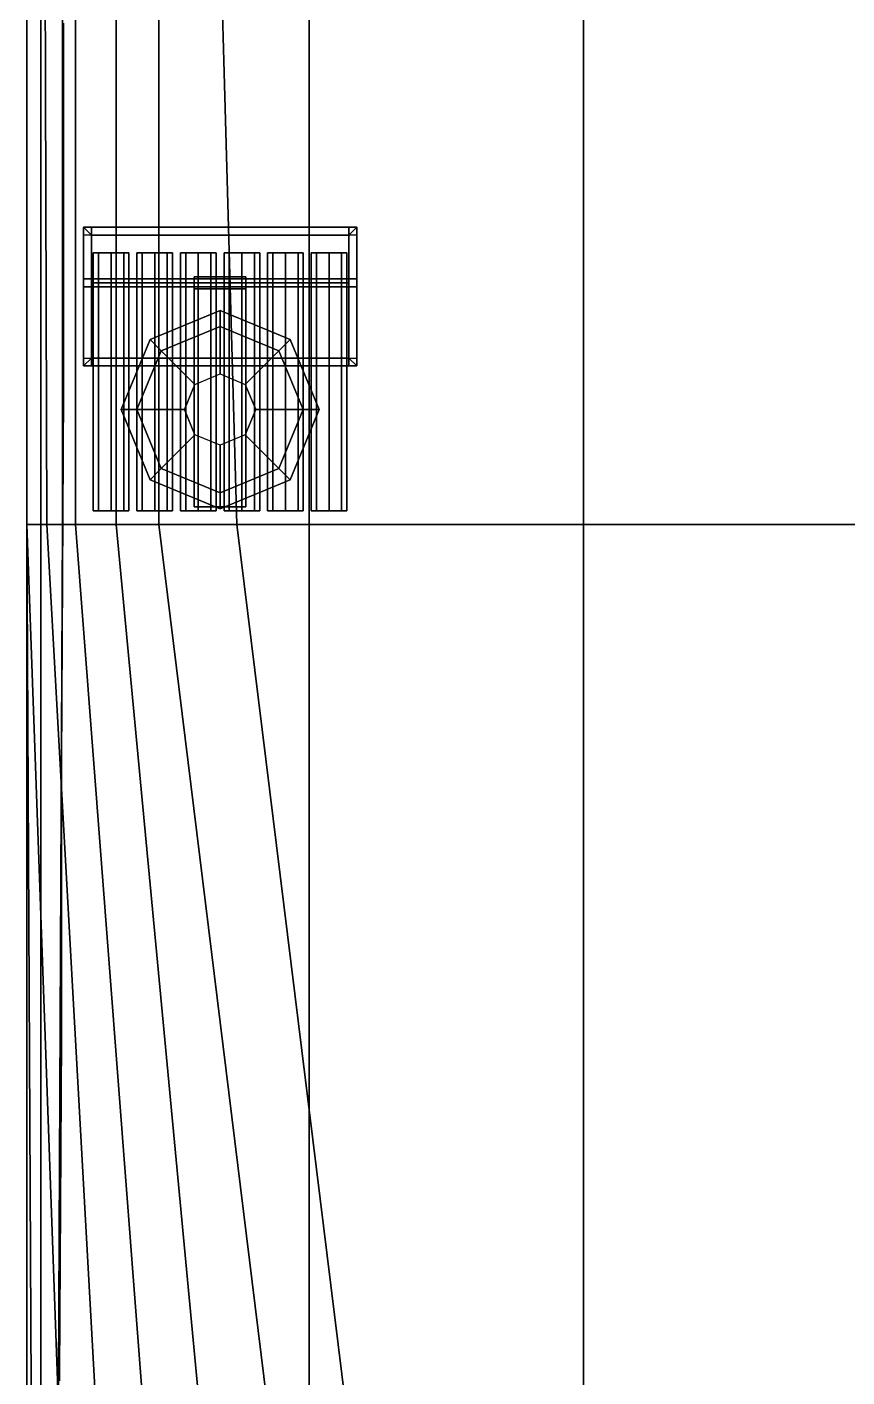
# Model space of a CAD drawing. Header units: millimetres. Extents: x -4.2 to 4.2, y -36 to 51.8.
# Drawn here: x -4.23 to -0.08, y -14.05 to -7.24 of the extents above; entities that cross this region are included whole.
import ezdxf

# ---------------------------------------------------------------- set-up
doc = ezdxf.new("R2010")
doc.units = ezdxf.units.MM
for name, color, linetype in [('railings', 6, 'Continuous'), ('sleeve', 5, 'Continuous'), ('tube', 1, 'Continuous'), ('turret', 2, 'Continuous')]:
    doc.layers.add(name, color=color, linetype=linetype)

msp = doc.modelspace()

# ---------------------------------------------------------------- linework, layer by layer
for points in [[(-4.225, -4.77, 2.825), (-4.225, -4.77, -0.21), (-4.225, -9.75, -0.21), (-4.225, -9.75, 2.825)], [(-4.155, -4.77, 2.92), (-4.225, -4.77, 2.825), (-4.225, -9.75, 2.825), (-4.155, -9.75, 2.92)], [(-4.045, -4.77, 2.955), (-4.155, -4.77, 2.92), (-4.155, -9.75, 2.92), (-4.045, -9.75, 2.955)], [(-4.225, -9.75, 2.825), (-4.225, -9.75, -0.21), (-4.225, -14.77, -0.05), (-4.225, -14.77, 2.98)], [(-4.225, -9.75, -0.21), (-4.225, -9.75, -0.21), (-4.2, -14.77, -0.21), (-4.225, -14.77, -0.05)], [(-4.155, -9.75, 2.92), (-4.225, -9.75, 2.825), (-4.225, -14.77, 2.98), (-4.155, -14.77, 3.095)], [(-4.045, -9.75, 2.955), (-4.155, -9.75, 2.92), (-4.155, -14.77, 3.095), (-4.07, -14.77, 3.125)]]:
    msp.add_3dface(points)
at = {"color": 1}
for points in [[(-4.225, -4.77, -1.22), (-4.14, -4.77, -1.495), (-4.125, -9.75, -1.07), (-4.225, -9.75, -0.73)], [(-4.225, -4.77, -0.21), (-4.225, -4.77, -1.22), (-4.225, -9.75, -0.73), (-4.225, -9.75, -0.21)], [(-4.14, -4.77, -1.495), (-3.98, -4.77, -1.72), (-3.98, -9.75, -1.345), (-4.125, -9.75, -1.07)], [(-3.98, -4.77, -1.72), (-3.775, -4.77, -1.885), (-3.775, -9.75, -1.585), (-3.98, -9.75, -1.345)], [(-3.775, -4.77, -1.885), (-3.56, -4.77, -1.97), (-3.56, -9.75, -1.72), (-3.775, -9.75, -1.585)], [(-3.56, -4.77, -1.97), (-3.305, -4.77, -1.99), (-3.165, -9.75, -1.845), (-3.56, -9.75, -1.72)], [(0, -9.75, -1.815), (-3.165, -9.75, -1.845), (-3.305, -4.77, -1.99), (0, -4.77, -1.99)], [(-4.225, -9.75, -0.73), (-4.125, -9.75, -1.07), (-3.845, -14.77, -1.07), (-4.045, -14.77, -0.73)], [(-4.225, -9.75, -0.21), (-4.225, -9.75, -0.73), (-4.045, -14.77, -0.73), (-4.2, -14.77, -0.21)], [(-4.125, -9.75, -1.07), (-3.98, -9.75, -1.345), (-3.595, -14.77, -1.315), (-3.845, -14.77, -1.07)], [(-3.98, -9.75, -1.345), (-3.775, -9.75, -1.585), (-3.3, -14.77, -1.515), (-3.595, -14.77, -1.315)], [(-3.775, -9.75, -1.585), (-3.56, -9.75, -1.72), (-2.94, -14.77, -1.655), (-3.3, -14.77, -1.515)], [(-3.56, -9.75, -1.72), (-3.165, -9.75, -1.845), (-2.545, -14.77, -1.7), (-2.94, -14.77, -1.655)], [(0, -14.77, -1.675), (-2.545, -14.77, -1.7), (-3.165, -9.75, -1.845), (0, -9.75, -1.815)]]:
    msp.add_3dface(points, dxfattribs=at)
at = {"color": 2}
for points in [[(-2.8, -4.77, 3.025), (-4.045, -4.77, 2.955), (-4.045, -9.75, 2.955), (-2.8, -9.75, 3.025)], [(-1.415, -4.77, 3.095), (-2.8, -4.77, 3.025), (-2.8, -9.75, 3.025), (-1.415, -9.75, 3.095)], [(0, -4.77, 3.13), (-1.415, -4.77, 3.095), (-1.415, -9.75, 3.095), (0, -9.75, 3.13)], [(-2.8, -9.75, 3.025), (-4.045, -9.75, 2.955), (-4.07, -14.77, 3.125), (-2.8, -14.77, 3.2)], [(-1.415, -9.75, 3.095), (-2.8, -9.75, 3.025), (-2.8, -14.77, 3.2), (-1.415, -14.77, 3.27)], [(0, -9.75, 3.13), (-1.415, -9.75, 3.095), (-1.415, -14.77, 3.27), (0, -14.77, 3.305)]]:
    msp.add_3dface(points, dxfattribs=at)
at = {"layer": 'railings'}
for points in [[(-4.04, -7.26, 4.27), (-4.04, -7.26, 2.95), (-4.04, -7.22, 2.95), (-4.04, -7.22, 4.27)], [(-4.04, -7.26, 4.27), (-4.04, -7.26, 2.95), (-4.04, -7.22, 2.95), (-4.04, -7.22, 4.27)], [(-4.04, -7.26, 4.27), (-4.04, -9.04, 4.27), (-4.04, -9.04, 4.23), (-4.04, -7.26, 4.23)], [(-4.04, -7.26, 4.27), (-4.04, -9.04, 4.27), (-4.04, -9.04, 4.23), (-4.04, -7.26, 4.23)], [(-4.04, -7.26, 3.68), (-4.04, -9.04, 3.68), (-4.04, -9.04, 3.64), (-4.04, -7.26, 3.64)], [(-4.04, -7.26, 3.68), (-4.04, -9.04, 3.68), (-4.04, -9.04, 3.64), (-4.04, -7.26, 3.64)], [(-4.04, -9.08, 4.27), (-4.04, -9.08, 2.95), (-4.04, -9.04, 2.95), (-4.04, -9.04, 4.27)], [(-4.04, -9.08, 4.27), (-4.04, -9.08, 2.95), (-4.04, -9.04, 2.95), (-4.04, -9.04, 4.27)], [(-4.04, -9.08, 4.27), (-4.05, -10.95, 4.3), (-4.05, -10.95, 4.26), (-4.04, -9.08, 4.23)], [(-4.04, -9.08, 4.27), (-4.05, -10.95, 4.3), (-4.05, -10.95, 4.26), (-4.04, -9.08, 4.23)], [(-4.04, -9.08, 3.68), (-4.05, -10.95, 3.71), (-4.05, -10.95, 3.67), (-4.04, -9.08, 3.64)], [(-4.04, -9.08, 3.68), (-4.05, -10.95, 3.71), (-4.05, -10.95, 3.67), (-4.04, -9.08, 3.64)], [(-4.05, -10.99, 4.3), (-4.05, -10.99, 2.99), (-4.05, -10.95, 2.99), (-4.05, -10.95, 4.3)], [(-4.05, -10.99, 4.3), (-4.05, -10.99, 2.99), (-4.05, -10.95, 2.99), (-4.05, -10.95, 4.3)], [(-4.05, -10.99, 4.3), (-4.05, -12.3, 4.35), (-4.05, -12.3, 4.31), (-4.05, -10.99, 4.26)], [(-4.05, -10.99, 4.3), (-4.05, -12.3, 4.35), (-4.05, -12.3, 4.31), (-4.05, -10.99, 4.26)], [(-4.05, -10.99, 3.71), (-4.05, -12.3, 3.76), (-4.05, -12.3, 3.72), (-4.05, -10.99, 3.67)], [(-4.05, -10.99, 3.71), (-4.05, -12.3, 3.76), (-4.05, -12.3, 3.72), (-4.05, -10.99, 3.67)], [(-4.05, -12.34, 4.35), (-4.05, -12.34, 3.04), (-4.05, -12.3, 3.04), (-4.05, -12.3, 4.35)], [(-4.05, -12.34, 4.35), (-4.05, -12.34, 3.04), (-4.05, -12.3, 3.04), (-4.05, -12.3, 4.35)], [(-4.05, -12.34, 4.35), (-4.06, -14.03, 4.41), (-4.06, -14.03, 4.37), (-4.05, -12.34, 4.31)], [(-4.05, -12.34, 4.35), (-4.06, -14.03, 4.41), (-4.06, -14.03, 4.37), (-4.05, -12.34, 4.31)], [(-4.05, -12.34, 3.76), (-4.06, -14.03, 3.82), (-4.06, -14.03, 3.78), (-4.05, -12.34, 3.72)], [(-4.05, -12.34, 3.76), (-4.06, -14.03, 3.82), (-4.06, -14.03, 3.78), (-4.05, -12.34, 3.72)], [(-4.06, -14.07, 4.41), (-4.06, -14.07, 3.1), (-4.06, -14.03, 3.1), (-4.06, -14.03, 4.41)], [(-4.06, -14.07, 4.41), (-4.06, -14.07, 3.1), (-4.06, -14.03, 3.1), (-4.06, -14.03, 4.41)]]:
    msp.add_3dface(points, dxfattribs=at)
at = {"layer": 'sleeve'}
for points in [[(-3.94, -8.25, 4.92), (-3.9, -8.29, 4.92), (-2.6, -8.29, 4.92), (-2.56, -8.25, 4.92)], [(-2.56, -8.25, 4.87), (-2.6, -8.29, 4.87), (-3.9, -8.29, 4.87), (-3.94, -8.25, 4.87)], [(-2.56, -8.25, 4.92), (-2.56, -8.25, 4.87), (-3.94, -8.25, 4.87), (-3.94, -8.25, 4.92)], [(-3.94, -8.25, 4.87), (-3.9, -8.29, 4.87), (-3.9, -8.91, 4.87), (-3.94, -8.95, 4.87)], [(-3.94, -8.25, 4.92), (-3.94, -8.25, 4.87), (-3.94, -8.95, 4.87), (-3.94, -8.95, 4.92)], [(-3.94, -8.95, 4.92), (-3.9, -8.91, 4.92), (-3.9, -8.29, 4.92), (-3.94, -8.25, 4.92)], [(-3.94, -8.25, 4.87), (-3.9, -8.25, 4.87), (-3.9, -8.51, 4.16), (-3.94, -8.51, 4.16)], [(-3.94, -8.51, 4.16), (-3.94, -8.51, 4.2), (-3.94, -8.29, 4.87), (-3.94, -8.25, 4.87)], [(-3.94, -8.51, 4.2), (-3.9, -8.51, 4.2), (-3.9, -8.29, 4.87), (-3.94, -8.29, 4.87)], [(-3.9, -8.25, 4.87), (-3.9, -8.29, 4.87), (-3.9, -8.51, 4.2), (-3.9, -8.51, 4.16)], [(-3.9, -8.29, 4.92), (-3.9, -8.29, 4.87), (-2.6, -8.29, 4.87), (-2.6, -8.29, 4.92)], [(-3.9, -8.91, 4.92), (-3.9, -8.91, 4.87), (-3.9, -8.29, 4.87), (-3.9, -8.29, 4.92)], [(-2.6, -8.91, 4.92), (-2.56, -8.95, 4.92), (-2.56, -8.25, 4.92), (-2.6, -8.29, 4.92)], [(-2.6, -8.29, 4.87), (-2.56, -8.25, 4.87), (-2.56, -8.95, 4.87), (-2.6, -8.91, 4.87)], [(-2.6, -8.51, 4.16), (-2.6, -8.51, 4.2), (-2.6, -8.29, 4.87), (-2.6, -8.25, 4.87)], [(-2.6, -8.25, 4.87), (-2.56, -8.25, 4.87), (-2.56, -8.51, 4.16), (-2.6, -8.51, 4.16)], [(-2.6, -8.29, 4.92), (-2.6, -8.29, 4.87), (-2.6, -8.91, 4.87), (-2.6, -8.91, 4.92)], [(-2.6, -8.51, 4.2), (-2.56, -8.51, 4.2), (-2.56, -8.29, 4.87), (-2.6, -8.29, 4.87)], [(-2.56, -8.95, 4.92), (-2.56, -8.95, 4.87), (-2.56, -8.25, 4.87), (-2.56, -8.25, 4.92)], [(-2.56, -8.25, 4.87), (-2.56, -8.29, 4.87), (-2.56, -8.51, 4.2), (-2.56, -8.51, 4.16)], [(-3.94, -8.91, 4.87), (-3.9, -8.91, 4.87), (-3.9, -8.51, 4.2), (-3.94, -8.51, 4.2)], [(-3.94, -8.51, 4.2), (-3.94, -8.55, 4.2), (-3.94, -8.95, 4.87), (-3.94, -8.91, 4.87)], [(-3.9, -8.51, 4.14), (-3.9, -8.55, 4.14), (-3.94, -8.55, 4.14), (-3.94, -8.51, 4.14)], [(-3.94, -8.51, 4.14), (-3.94, -8.55, 4.14), (-3.94, -8.55, 4.2), (-3.94, -8.51, 4.2)], [(-3.9, -8.51, 4.16), (-3.9, -8.51, 4.14), (-3.94, -8.51, 4.14), (-3.94, -8.51, 4.16)], [(-2.6, -8.53, 4.18), (-2.6, -8.51, 4.16), (-3.9, -8.51, 4.16), (-3.9, -8.53, 4.18)], [(-2.6, -8.51, 4.16), (-2.6, -8.53, 4.14), (-3.9, -8.53, 4.14), (-3.9, -8.51, 4.16)], [(-3.9, -8.91, 4.87), (-3.9, -8.95, 4.87), (-3.9, -8.55, 4.2), (-3.9, -8.51, 4.2)], [(-3.9, -8.55, 4.2), (-3.9, -8.55, 4.14), (-3.9, -8.51, 4.14), (-3.9, -8.51, 4.2)], [(-2.6, -8.51, 4.2), (-2.6, -8.55, 4.2), (-2.6, -8.95, 4.87), (-2.6, -8.91, 4.87)], [(-2.6, -8.91, 4.87), (-2.56, -8.91, 4.87), (-2.56, -8.51, 4.2), (-2.6, -8.51, 4.2)], [(-2.56, -8.51, 4.14), (-2.56, -8.55, 4.14), (-2.6, -8.55, 4.14), (-2.6, -8.51, 4.14)], [(-2.56, -8.51, 4.16), (-2.56, -8.51, 4.14), (-2.6, -8.51, 4.14), (-2.6, -8.51, 4.16)], [(-2.6, -8.51, 4.14), (-2.6, -8.55, 4.14), (-2.6, -8.55, 4.2), (-2.6, -8.51, 4.2)], [(-2.56, -8.91, 4.87), (-2.56, -8.95, 4.87), (-2.56, -8.55, 4.2), (-2.56, -8.51, 4.2)], [(-2.56, -8.55, 4.2), (-2.56, -8.55, 4.14), (-2.56, -8.51, 4.14), (-2.56, -8.51, 4.2)], [(-3.94, -8.55, 4.2), (-3.9, -8.55, 4.2), (-3.9, -8.95, 4.87), (-3.94, -8.95, 4.87)], [(-3.94, -8.55, 4.2), (-3.94, -8.55, 4.14), (-3.9, -8.55, 4.14), (-3.9, -8.55, 4.2)], [(-2.6, -8.55, 4.16), (-2.6, -8.53, 4.18), (-3.9, -8.53, 4.18), (-3.9, -8.55, 4.16)], [(-2.6, -8.53, 4.14), (-2.6, -8.55, 4.16), (-3.9, -8.55, 4.16), (-3.9, -8.53, 4.14)], [(-2.6, -8.55, 4.2), (-2.56, -8.55, 4.2), (-2.56, -8.95, 4.87), (-2.6, -8.95, 4.87)], [(-2.6, -8.55, 4.2), (-2.6, -8.55, 4.14), (-2.56, -8.55, 4.14), (-2.56, -8.55, 4.2)], [(-3.9, -8.91, 4.92), (-3.94, -8.95, 4.92), (-2.56, -8.95, 4.92), (-2.6, -8.91, 4.92)], [(-2.6, -8.91, 4.87), (-2.56, -8.95, 4.87), (-3.94, -8.95, 4.87), (-3.9, -8.91, 4.87)], [(-2.6, -8.91, 4.92), (-2.6, -8.91, 4.87), (-3.9, -8.91, 4.87), (-3.9, -8.91, 4.92)], [(-3.94, -8.95, 4.92), (-3.94, -8.95, 4.87), (-2.56, -8.95, 4.87), (-2.56, -8.95, 4.92)]]:
    msp.add_3dface(points, dxfattribs=at)
at = {"layer": 'tube'}
for points in [[(-3.8, -8.38, 4.64), (-3.8636, -8.38, 4.6664), (-3.89, -8.38, 4.73), (-3.7364, -8.38, 4.6664)], [(-3.7364, -8.38, 4.6664), (-3.89, -8.38, 4.73), (-3.8636, -8.38, 4.7936), (-3.71, -8.38, 4.73)], [(-3.7364, -8.38, 4.4464), (-3.89, -8.38, 4.51), (-3.8636, -8.38, 4.5736), (-3.71, -8.38, 4.51)], [(-3.8, -8.38, 4.42), (-3.8636, -8.38, 4.4464), (-3.89, -8.38, 4.51), (-3.7364, -8.38, 4.4464)], [(-3.7364, -8.38, 4.2264), (-3.89, -8.38, 4.29), (-3.8636, -8.38, 4.3536), (-3.71, -8.38, 4.29)], [(-3.8, -8.38, 4.2), (-3.8636, -8.38, 4.2264), (-3.89, -8.38, 4.29), (-3.7364, -8.38, 4.2264)], [(-3.8636, -8.38, 4.7936), (-3.89, -8.38, 4.73), (-3.89, -9.68, 4.73), (-3.8636, -9.68, 4.7936)], [(-3.89, -8.38, 4.73), (-3.8636, -8.38, 4.6664), (-3.8636, -9.68, 4.6664), (-3.89, -9.68, 4.73)], [(-3.89, -8.38, 4.51), (-3.8636, -8.38, 4.4464), (-3.8636, -9.68, 4.4464), (-3.89, -9.68, 4.51)], [(-3.8636, -8.38, 4.5736), (-3.89, -8.38, 4.51), (-3.89, -9.68, 4.51), (-3.8636, -9.68, 4.5736)], [(-3.89, -8.38, 4.29), (-3.8636, -8.38, 4.2264), (-3.8636, -9.68, 4.2264), (-3.89, -9.68, 4.29)], [(-3.8636, -8.38, 4.3536), (-3.89, -8.38, 4.29), (-3.89, -9.68, 4.29), (-3.8636, -9.68, 4.3536)], [(-3.71, -8.38, 4.73), (-3.8636, -8.38, 4.7936), (-3.8, -8.38, 4.82), (-3.7364, -8.38, 4.7936)], [(-3.71, -8.38, 4.51), (-3.8636, -8.38, 4.5736), (-3.8, -8.38, 4.6), (-3.7364, -8.38, 4.5736)], [(-3.71, -8.38, 4.29), (-3.8636, -8.38, 4.3536), (-3.8, -8.38, 4.38), (-3.7364, -8.38, 4.3536)], [(-3.8, -8.38, 4.82), (-3.8636, -8.38, 4.7936), (-3.8636, -9.68, 4.7936), (-3.8, -9.68, 4.82)], [(-3.8636, -8.38, 4.6664), (-3.8, -8.38, 4.64), (-3.8, -9.68, 4.64), (-3.8636, -9.68, 4.6664)], [(-3.8636, -8.38, 4.4464), (-3.8, -8.38, 4.42), (-3.8, -9.68, 4.42), (-3.8636, -9.68, 4.4464)], [(-3.8, -8.38, 4.6), (-3.8636, -8.38, 4.5736), (-3.8636, -9.68, 4.5736), (-3.8, -9.68, 4.6)], [(-3.8636, -8.38, 4.2264), (-3.8, -8.38, 4.2), (-3.8, -9.68, 4.2), (-3.8636, -9.68, 4.2264)], [(-3.8, -8.38, 4.38), (-3.8636, -8.38, 4.3536), (-3.8636, -9.68, 4.3536), (-3.8, -9.68, 4.38)], [(-3.7364, -8.38, 4.7936), (-3.8, -8.38, 4.82), (-3.8, -9.68, 4.82), (-3.7364, -9.68, 4.7936)], [(-3.8, -8.38, 4.64), (-3.7364, -8.38, 4.6664), (-3.7364, -9.68, 4.6664), (-3.8, -9.68, 4.64)], [(-3.8, -8.38, 4.42), (-3.7364, -8.38, 4.4464), (-3.7364, -9.68, 4.4464), (-3.8, -9.68, 4.42)], [(-3.7364, -8.38, 4.5736), (-3.8, -8.38, 4.6), (-3.8, -9.68, 4.6), (-3.7364, -9.68, 4.5736)], [(-3.8, -8.38, 4.2), (-3.7364, -8.38, 4.2264), (-3.7364, -9.68, 4.2264), (-3.8, -9.68, 4.2)], [(-3.7364, -8.38, 4.3536), (-3.8, -8.38, 4.38), (-3.8, -9.68, 4.38), (-3.7364, -9.68, 4.3536)], [(-3.71, -8.38, 4.73), (-3.7364, -8.38, 4.7936), (-3.7364, -9.68, 4.7936), (-3.71, -9.68, 4.73)], [(-3.7364, -8.38, 4.6664), (-3.71, -8.38, 4.73), (-3.71, -9.68, 4.73), (-3.7364, -9.68, 4.6664)], [(-3.7364, -8.38, 4.4464), (-3.71, -8.38, 4.51), (-3.71, -9.68, 4.51), (-3.7364, -9.68, 4.4464)], [(-3.71, -8.38, 4.51), (-3.7364, -8.38, 4.5736), (-3.7364, -9.68, 4.5736), (-3.71, -9.68, 4.51)], [(-3.7364, -8.38, 4.2264), (-3.71, -8.38, 4.29), (-3.71, -9.68, 4.29), (-3.7364, -9.68, 4.2264)], [(-3.71, -8.38, 4.29), (-3.7364, -8.38, 4.3536), (-3.7364, -9.68, 4.3536), (-3.71, -9.68, 4.29)], [(-3.58, -8.38, 4.2), (-3.6436, -8.38, 4.2264), (-3.67, -8.38, 4.29), (-3.5164, -8.38, 4.2264)], [(-3.5164, -8.38, 4.2264), (-3.67, -8.38, 4.29), (-3.6436, -8.38, 4.3536), (-3.49, -8.38, 4.29)], [(-3.58, -8.38, 4.42), (-3.6436, -8.38, 4.4464), (-3.67, -8.38, 4.51), (-3.5164, -8.38, 4.4464)], [(-3.5164, -8.38, 4.4464), (-3.67, -8.38, 4.51), (-3.6436, -8.38, 4.5736), (-3.49, -8.38, 4.51)], [(-3.5164, -8.38, 4.6664), (-3.67, -8.38, 4.73), (-3.6436, -8.38, 4.7936), (-3.49, -8.38, 4.73)], [(-3.58, -8.38, 4.64), (-3.6436, -8.38, 4.6664), (-3.67, -8.38, 4.73), (-3.5164, -8.38, 4.6664)], [(-3.6436, -8.38, 4.3536), (-3.67, -8.38, 4.29), (-3.67, -9.68, 4.29), (-3.6436, -9.68, 4.3536)], [(-3.67, -8.38, 4.29), (-3.6436, -8.38, 4.2264), (-3.6436, -9.68, 4.2264), (-3.67, -9.68, 4.29)], [(-3.6436, -8.38, 4.5736), (-3.67, -8.38, 4.51), (-3.67, -9.68, 4.51), (-3.6436, -9.68, 4.5736)], [(-3.67, -8.38, 4.51), (-3.6436, -8.38, 4.4464), (-3.6436, -9.68, 4.4464), (-3.67, -9.68, 4.51)], [(-3.67, -8.38, 4.73), (-3.6436, -8.38, 4.6664), (-3.6436, -9.68, 4.6664), (-3.67, -9.68, 4.73)], [(-3.6436, -8.38, 4.7936), (-3.67, -8.38, 4.73), (-3.67, -9.68, 4.73), (-3.6436, -9.68, 4.7936)], [(-3.49, -8.38, 4.29), (-3.6436, -8.38, 4.3536), (-3.58, -8.38, 4.38), (-3.5164, -8.38, 4.3536)], [(-3.49, -8.38, 4.51), (-3.6436, -8.38, 4.5736), (-3.58, -8.38, 4.6), (-3.5164, -8.38, 4.5736)], [(-3.49, -8.38, 4.73), (-3.6436, -8.38, 4.7936), (-3.58, -8.38, 4.82), (-3.5164, -8.38, 4.7936)], [(-3.58, -8.38, 4.38), (-3.6436, -8.38, 4.3536), (-3.6436, -9.68, 4.3536), (-3.58, -9.68, 4.38)], [(-3.6436, -8.38, 4.2264), (-3.58, -8.38, 4.2), (-3.58, -9.68, 4.2), (-3.6436, -9.68, 4.2264)], [(-3.58, -8.38, 4.6), (-3.6436, -8.38, 4.5736), (-3.6436, -9.68, 4.5736), (-3.58, -9.68, 4.6)], [(-3.6436, -8.38, 4.4464), (-3.58, -8.38, 4.42), (-3.58, -9.68, 4.42), (-3.6436, -9.68, 4.4464)], [(-3.6436, -8.38, 4.6664), (-3.58, -8.38, 4.64), (-3.58, -9.68, 4.64), (-3.6436, -9.68, 4.6664)], [(-3.58, -8.38, 4.82), (-3.6436, -8.38, 4.7936), (-3.6436, -9.68, 4.7936), (-3.58, -9.68, 4.82)], [(-3.5164, -8.38, 4.3536), (-3.58, -8.38, 4.38), (-3.58, -9.68, 4.38), (-3.5164, -9.68, 4.3536)], [(-3.58, -8.38, 4.2), (-3.5164, -8.38, 4.2264), (-3.5164, -9.68, 4.2264), (-3.58, -9.68, 4.2)], [(-3.5164, -8.38, 4.5736), (-3.58, -8.38, 4.6), (-3.58, -9.68, 4.6), (-3.5164, -9.68, 4.5736)], [(-3.58, -8.38, 4.42), (-3.5164, -8.38, 4.4464), (-3.5164, -9.68, 4.4464), (-3.58, -9.68, 4.42)], [(-3.58, -8.38, 4.64), (-3.5164, -8.38, 4.6664), (-3.5164, -9.68, 4.6664), (-3.58, -9.68, 4.64)], [(-3.5164, -8.38, 4.7936), (-3.58, -8.38, 4.82), (-3.58, -9.68, 4.82), (-3.5164, -9.68, 4.7936)], [(-3.49, -8.38, 4.29), (-3.5164, -8.38, 4.3536), (-3.5164, -9.68, 4.3536), (-3.49, -9.68, 4.29)], [(-3.5164, -8.38, 4.2264), (-3.49, -8.38, 4.29), (-3.49, -9.68, 4.29), (-3.5164, -9.68, 4.2264)], [(-3.49, -8.38, 4.51), (-3.5164, -8.38, 4.5736), (-3.5164, -9.68, 4.5736), (-3.49, -9.68, 4.51)], [(-3.5164, -8.38, 4.4464), (-3.49, -8.38, 4.51), (-3.49, -9.68, 4.51), (-3.5164, -9.68, 4.4464)], [(-3.5164, -8.38, 4.6664), (-3.49, -8.38, 4.73), (-3.49, -9.68, 4.73), (-3.5164, -9.68, 4.6664)], [(-3.49, -8.38, 4.73), (-3.5164, -8.38, 4.7936), (-3.5164, -9.68, 4.7936), (-3.49, -9.68, 4.73)], [(-3.36, -8.38, 4.64), (-3.4236, -8.38, 4.6664), (-3.45, -8.38, 4.73), (-3.2964, -8.38, 4.6664)], [(-3.36, -8.38, 4.42), (-3.4236, -8.38, 4.4464), (-3.45, -8.38, 4.51), (-3.2964, -8.38, 4.4464)], [(-3.36, -8.38, 4.2), (-3.4236, -8.38, 4.2264), (-3.45, -8.38, 4.29), (-3.2964, -8.38, 4.2264)], [(-3.2964, -8.38, 4.6664), (-3.45, -8.38, 4.73), (-3.4236, -8.38, 4.7936), (-3.27, -8.38, 4.73)], [(-3.2964, -8.38, 4.4464), (-3.45, -8.38, 4.51), (-3.4236, -8.38, 4.5736), (-3.27, -8.38, 4.51)], [(-3.2964, -8.38, 4.2264), (-3.45, -8.38, 4.29), (-3.4236, -8.38, 4.3536), (-3.27, -8.38, 4.29)], [(-3.4236, -8.38, 4.7936), (-3.45, -8.38, 4.73), (-3.45, -9.68, 4.73), (-3.4236, -9.68, 4.7936)], [(-3.45, -8.38, 4.73), (-3.4236, -8.38, 4.6664), (-3.4236, -9.68, 4.6664), (-3.45, -9.68, 4.73)], [(-3.45, -8.38, 4.51), (-3.4236, -8.38, 4.4464), (-3.4236, -9.68, 4.4464), (-3.45, -9.68, 4.51)], [(-3.4236, -8.38, 4.5736), (-3.45, -8.38, 4.51), (-3.45, -9.68, 4.51), (-3.4236, -9.68, 4.5736)], [(-3.45, -8.38, 4.29), (-3.4236, -8.38, 4.2264), (-3.4236, -9.68, 4.2264), (-3.45, -9.68, 4.29)], [(-3.4236, -8.38, 4.3536), (-3.45, -8.38, 4.29), (-3.45, -9.68, 4.29), (-3.4236, -9.68, 4.3536)], [(-3.27, -8.38, 4.73), (-3.4236, -8.38, 4.7936), (-3.36, -8.38, 4.82), (-3.2964, -8.38, 4.7936)], [(-3.27, -8.38, 4.51), (-3.4236, -8.38, 4.5736), (-3.36, -8.38, 4.6), (-3.2964, -8.38, 4.5736)], [(-3.27, -8.38, 4.29), (-3.4236, -8.38, 4.3536), (-3.36, -8.38, 4.38), (-3.2964, -8.38, 4.3536)], [(-3.36, -8.38, 4.82), (-3.4236, -8.38, 4.7936), (-3.4236, -9.68, 4.7936), (-3.36, -9.68, 4.82)], [(-3.4236, -8.38, 4.6664), (-3.36, -8.38, 4.64), (-3.36, -9.68, 4.64), (-3.4236, -9.68, 4.6664)], [(-3.4236, -8.38, 4.4464), (-3.36, -8.38, 4.42), (-3.36, -9.68, 4.42), (-3.4236, -9.68, 4.4464)], [(-3.36, -8.38, 4.6), (-3.4236, -8.38, 4.5736), (-3.4236, -9.68, 4.5736), (-3.36, -9.68, 4.6)], [(-3.4236, -8.38, 4.2264), (-3.36, -8.38, 4.2), (-3.36, -9.68, 4.2), (-3.4236, -9.68, 4.2264)], [(-3.36, -8.38, 4.38), (-3.4236, -8.38, 4.3536), (-3.4236, -9.68, 4.3536), (-3.36, -9.68, 4.38)], [(-3.2964, -8.38, 4.7936), (-3.36, -8.38, 4.82), (-3.36, -9.68, 4.82), (-3.2964, -9.68, 4.7936)], [(-3.36, -8.38, 4.64), (-3.2964, -8.38, 4.6664), (-3.2964, -9.68, 4.6664), (-3.36, -9.68, 4.64)], [(-3.36, -8.38, 4.42), (-3.2964, -8.38, 4.4464), (-3.2964, -9.68, 4.4464), (-3.36, -9.68, 4.42)], [(-3.2964, -8.38, 4.5736), (-3.36, -8.38, 4.6), (-3.36, -9.68, 4.6), (-3.2964, -9.68, 4.5736)], [(-3.36, -8.38, 4.2), (-3.2964, -8.38, 4.2264), (-3.2964, -9.68, 4.2264), (-3.36, -9.68, 4.2)], [(-3.2964, -8.38, 4.3536), (-3.36, -8.38, 4.38), (-3.36, -9.68, 4.38), (-3.2964, -9.68, 4.3536)], [(-3.27, -8.38, 4.73), (-3.2964, -8.38, 4.7936), (-3.2964, -9.68, 4.7936), (-3.27, -9.68, 4.73)], [(-3.2964, -8.38, 4.6664), (-3.27, -8.38, 4.73), (-3.27, -9.68, 4.73), (-3.2964, -9.68, 4.6664)], [(-3.2964, -8.38, 4.4464), (-3.27, -8.38, 4.51), (-3.27, -9.68, 4.51), (-3.2964, -9.68, 4.4464)], [(-3.27, -8.38, 4.51), (-3.2964, -8.38, 4.5736), (-3.2964, -9.68, 4.5736), (-3.27, -9.68, 4.51)], [(-3.2964, -8.38, 4.2264), (-3.27, -8.38, 4.29), (-3.27, -9.68, 4.29), (-3.2964, -9.68, 4.2264)], [(-3.27, -8.38, 4.29), (-3.2964, -8.38, 4.3536), (-3.2964, -9.68, 4.3536), (-3.27, -9.68, 4.29)], [(-3.2036, -8.38, 4.3536), (-3.23, -8.38, 4.29), (-3.23, -9.68, 4.29), (-3.2036, -9.68, 4.3536)], [(-3.23, -8.38, 4.29), (-3.2036, -8.38, 4.2264), (-3.2036, -9.68, 4.2264), (-3.23, -9.68, 4.29)], [(-3.2036, -8.38, 4.5736), (-3.23, -8.38, 4.51), (-3.23, -9.68, 4.51), (-3.2036, -9.68, 4.5736)], [(-3.23, -8.38, 4.51), (-3.2036, -8.38, 4.4464), (-3.2036, -9.68, 4.4464), (-3.23, -9.68, 4.51)], [(-3.23, -8.38, 4.73), (-3.2036, -8.38, 4.6664), (-3.2036, -9.68, 4.6664), (-3.23, -9.68, 4.73)], [(-3.2036, -8.38, 4.7936), (-3.23, -8.38, 4.73), (-3.23, -9.68, 4.73), (-3.2036, -9.68, 4.7936)], [(-3.14, -8.38, 4.2), (-3.2036, -8.38, 4.2264), (-3.23, -8.38, 4.29), (-3.0764, -8.38, 4.2264)], [(-3.0764, -8.38, 4.2264), (-3.23, -8.38, 4.29), (-3.2036, -8.38, 4.3536), (-3.05, -8.38, 4.29)], [(-3.14, -8.38, 4.42), (-3.2036, -8.38, 4.4464), (-3.23, -8.38, 4.51), (-3.0764, -8.38, 4.4464)], [(-3.0764, -8.38, 4.4464), (-3.23, -8.38, 4.51), (-3.2036, -8.38, 4.5736), (-3.05, -8.38, 4.51)], [(-3.0764, -8.38, 4.6664), (-3.23, -8.38, 4.73), (-3.2036, -8.38, 4.7936), (-3.05, -8.38, 4.73)], [(-3.14, -8.38, 4.64), (-3.2036, -8.38, 4.6664), (-3.23, -8.38, 4.73), (-3.0764, -8.38, 4.6664)], [(-3.14, -8.38, 4.38), (-3.2036, -8.38, 4.3536), (-3.2036, -9.68, 4.3536), (-3.14, -9.68, 4.38)], [(-3.2036, -8.38, 4.2264), (-3.14, -8.38, 4.2), (-3.14, -9.68, 4.2), (-3.2036, -9.68, 4.2264)], [(-3.14, -8.38, 4.6), (-3.2036, -8.38, 4.5736), (-3.2036, -9.68, 4.5736), (-3.14, -9.68, 4.6)], [(-3.2036, -8.38, 4.4464), (-3.14, -8.38, 4.42), (-3.14, -9.68, 4.42), (-3.2036, -9.68, 4.4464)], [(-3.2036, -8.38, 4.6664), (-3.14, -8.38, 4.64), (-3.14, -9.68, 4.64), (-3.2036, -9.68, 4.6664)], [(-3.14, -8.38, 4.82), (-3.2036, -8.38, 4.7936), (-3.2036, -9.68, 4.7936), (-3.14, -9.68, 4.82)], [(-3.05, -8.38, 4.29), (-3.2036, -8.38, 4.3536), (-3.14, -8.38, 4.38), (-3.0764, -8.38, 4.3536)], [(-3.05, -8.38, 4.51), (-3.2036, -8.38, 4.5736), (-3.14, -8.38, 4.6), (-3.0764, -8.38, 4.5736)], [(-3.05, -8.38, 4.73), (-3.2036, -8.38, 4.7936), (-3.14, -8.38, 4.82), (-3.0764, -8.38, 4.7936)], [(-3.0764, -8.38, 4.3536), (-3.14, -8.38, 4.38), (-3.14, -9.68, 4.38), (-3.0764, -9.68, 4.3536)], [(-3.14, -8.38, 4.2), (-3.0764, -8.38, 4.2264), (-3.0764, -9.68, 4.2264), (-3.14, -9.68, 4.2)], [(-3.0764, -8.38, 4.5736), (-3.14, -8.38, 4.6), (-3.14, -9.68, 4.6), (-3.0764, -9.68, 4.5736)], [(-3.14, -8.38, 4.42), (-3.0764, -8.38, 4.4464), (-3.0764, -9.68, 4.4464), (-3.14, -9.68, 4.42)], [(-3.14, -8.38, 4.64), (-3.0764, -8.38, 4.6664), (-3.0764, -9.68, 4.6664), (-3.14, -9.68, 4.64)], [(-3.0764, -8.38, 4.7936), (-3.14, -8.38, 4.82), (-3.14, -9.68, 4.82), (-3.0764, -9.68, 4.7936)], [(-3.05, -8.38, 4.29), (-3.0764, -8.38, 4.3536), (-3.0764, -9.68, 4.3536), (-3.05, -9.68, 4.29)], [(-3.0764, -8.38, 4.2264), (-3.05, -8.38, 4.29), (-3.05, -9.68, 4.29), (-3.0764, -9.68, 4.2264)], [(-3.05, -8.38, 4.51), (-3.0764, -8.38, 4.5736), (-3.0764, -9.68, 4.5736), (-3.05, -9.68, 4.51)], [(-3.0764, -8.38, 4.4464), (-3.05, -8.38, 4.51), (-3.05, -9.68, 4.51), (-3.0764, -9.68, 4.4464)], [(-3.0764, -8.38, 4.6664), (-3.05, -8.38, 4.73), (-3.05, -9.68, 4.73), (-3.0764, -9.68, 4.6664)], [(-3.05, -8.38, 4.73), (-3.0764, -8.38, 4.7936), (-3.0764, -9.68, 4.7936), (-3.05, -9.68, 4.73)], [(-2.9836, -8.38, 4.7936), (-3.01, -8.38, 4.73), (-3.01, -9.68, 4.73), (-2.9836, -9.68, 4.7936)], [(-3.01, -8.38, 4.73), (-2.9836, -8.38, 4.6664), (-2.9836, -9.68, 4.6664), (-3.01, -9.68, 4.73)], [(-3.01, -8.38, 4.51), (-2.9836, -8.38, 4.4464), (-2.9836, -9.68, 4.4464), (-3.01, -9.68, 4.51)], [(-2.9836, -8.38, 4.5736), (-3.01, -8.38, 4.51), (-3.01, -9.68, 4.51), (-2.9836, -9.68, 4.5736)], [(-3.01, -8.38, 4.29), (-2.9836, -8.38, 4.2264), (-2.9836, -9.68, 4.2264), (-3.01, -9.68, 4.29)], [(-2.9836, -8.38, 4.3536), (-3.01, -8.38, 4.29), (-3.01, -9.68, 4.29), (-2.9836, -9.68, 4.3536)], [(-2.92, -8.38, 4.64), (-2.9836, -8.38, 4.6664), (-3.01, -8.38, 4.73), (-2.8564, -8.38, 4.6664)], [(-2.8564, -8.38, 4.6664), (-3.01, -8.38, 4.73), (-2.9836, -8.38, 4.7936), (-2.83, -8.38, 4.73)], [(-2.8564, -8.38, 4.4464), (-3.01, -8.38, 4.51), (-2.9836, -8.38, 4.5736), (-2.83, -8.38, 4.51)], [(-2.92, -8.38, 4.42), (-2.9836, -8.38, 4.4464), (-3.01, -8.38, 4.51), (-2.8564, -8.38, 4.4464)], [(-2.8564, -8.38, 4.2264), (-3.01, -8.38, 4.29), (-2.9836, -8.38, 4.3536), (-2.83, -8.38, 4.29)], [(-2.92, -8.38, 4.2), (-2.9836, -8.38, 4.2264), (-3.01, -8.38, 4.29), (-2.8564, -8.38, 4.2264)], [(-2.92, -8.38, 4.82), (-2.9836, -8.38, 4.7936), (-2.9836, -9.68, 4.7936), (-2.92, -9.68, 4.82)], [(-2.9836, -8.38, 4.6664), (-2.92, -8.38, 4.64), (-2.92, -9.68, 4.64), (-2.9836, -9.68, 4.6664)], [(-2.9836, -8.38, 4.4464), (-2.92, -8.38, 4.42), (-2.92, -9.68, 4.42), (-2.9836, -9.68, 4.4464)], [(-2.92, -8.38, 4.6), (-2.9836, -8.38, 4.5736), (-2.9836, -9.68, 4.5736), (-2.92, -9.68, 4.6)], [(-2.9836, -8.38, 4.2264), (-2.92, -8.38, 4.2), (-2.92, -9.68, 4.2), (-2.9836, -9.68, 4.2264)], [(-2.92, -8.38, 4.38), (-2.9836, -8.38, 4.3536), (-2.9836, -9.68, 4.3536), (-2.92, -9.68, 4.38)], [(-2.83, -8.38, 4.73), (-2.9836, -8.38, 4.7936), (-2.92, -8.38, 4.82), (-2.8564, -8.38, 4.7936)], [(-2.83, -8.38, 4.51), (-2.9836, -8.38, 4.5736), (-2.92, -8.38, 4.6), (-2.8564, -8.38, 4.5736)], [(-2.83, -8.38, 4.29), (-2.9836, -8.38, 4.3536), (-2.92, -8.38, 4.38), (-2.8564, -8.38, 4.3536)], [(-2.8564, -8.38, 4.7936), (-2.92, -8.38, 4.82), (-2.92, -9.68, 4.82), (-2.8564, -9.68, 4.7936)], [(-2.92, -8.38, 4.64), (-2.8564, -8.38, 4.6664), (-2.8564, -9.68, 4.6664), (-2.92, -9.68, 4.64)], [(-2.92, -8.38, 4.42), (-2.8564, -8.38, 4.4464), (-2.8564, -9.68, 4.4464), (-2.92, -9.68, 4.42)], [(-2.8564, -8.38, 4.5736), (-2.92, -8.38, 4.6), (-2.92, -9.68, 4.6), (-2.8564, -9.68, 4.5736)], [(-2.92, -8.38, 4.2), (-2.8564, -8.38, 4.2264), (-2.8564, -9.68, 4.2264), (-2.92, -9.68, 4.2)], [(-2.8564, -8.38, 4.3536), (-2.92, -8.38, 4.38), (-2.92, -9.68, 4.38), (-2.8564, -9.68, 4.3536)], [(-2.83, -8.38, 4.73), (-2.8564, -8.38, 4.7936), (-2.8564, -9.68, 4.7936), (-2.83, -9.68, 4.73)], [(-2.8564, -8.38, 4.6664), (-2.83, -8.38, 4.73), (-2.83, -9.68, 4.73), (-2.8564, -9.68, 4.6664)], [(-2.8564, -8.38, 4.4464), (-2.83, -8.38, 4.51), (-2.83, -9.68, 4.51), (-2.8564, -9.68, 4.4464)], [(-2.83, -8.38, 4.51), (-2.8564, -8.38, 4.5736), (-2.8564, -9.68, 4.5736), (-2.83, -9.68, 4.51)], [(-2.8564, -8.38, 4.2264), (-2.83, -8.38, 4.29), (-2.83, -9.68, 4.29), (-2.8564, -9.68, 4.2264)], [(-2.83, -8.38, 4.29), (-2.8564, -8.38, 4.3536), (-2.8564, -9.68, 4.3536), (-2.83, -9.68, 4.29)], [(-2.7636, -8.38, 4.3536), (-2.79, -8.38, 4.29), (-2.79, -9.68, 4.29), (-2.7636, -9.68, 4.3536)], [(-2.79, -8.38, 4.29), (-2.7636, -8.38, 4.2264), (-2.7636, -9.68, 4.2264), (-2.79, -9.68, 4.29)], [(-2.7636, -8.38, 4.5736), (-2.79, -8.38, 4.51), (-2.79, -9.68, 4.51), (-2.7636, -9.68, 4.5736)], [(-2.79, -8.38, 4.51), (-2.7636, -8.38, 4.4464), (-2.7636, -9.68, 4.4464), (-2.79, -9.68, 4.51)], [(-2.79, -8.38, 4.73), (-2.7636, -8.38, 4.6664), (-2.7636, -9.68, 4.6664), (-2.79, -9.68, 4.73)], [(-2.7636, -8.38, 4.7936), (-2.79, -8.38, 4.73), (-2.79, -9.68, 4.73), (-2.7636, -9.68, 4.7936)], [(-2.6364, -8.38, 4.2264), (-2.79, -8.38, 4.29), (-2.7636, -8.38, 4.3536), (-2.61, -8.38, 4.29)], [(-2.6364, -8.38, 4.4464), (-2.79, -8.38, 4.51), (-2.7636, -8.38, 4.5736), (-2.61, -8.38, 4.51)], [(-2.6364, -8.38, 4.6664), (-2.79, -8.38, 4.73), (-2.7636, -8.38, 4.7936), (-2.61, -8.38, 4.73)], [(-2.7, -8.38, 4.2), (-2.7636, -8.38, 4.2264), (-2.79, -8.38, 4.29), (-2.6364, -8.38, 4.2264)], [(-2.7, -8.38, 4.42), (-2.7636, -8.38, 4.4464), (-2.79, -8.38, 4.51), (-2.6364, -8.38, 4.4464)], [(-2.7, -8.38, 4.64), (-2.7636, -8.38, 4.6664), (-2.79, -8.38, 4.73), (-2.6364, -8.38, 4.6664)], [(-2.7, -8.38, 4.38), (-2.7636, -8.38, 4.3536), (-2.7636, -9.68, 4.3536), (-2.7, -9.68, 4.38)], [(-2.7636, -8.38, 4.2264), (-2.7, -8.38, 4.2), (-2.7, -9.68, 4.2), (-2.7636, -9.68, 4.2264)], [(-2.7, -8.38, 4.6), (-2.7636, -8.38, 4.5736), (-2.7636, -9.68, 4.5736), (-2.7, -9.68, 4.6)], [(-2.7636, -8.38, 4.4464), (-2.7, -8.38, 4.42), (-2.7, -9.68, 4.42), (-2.7636, -9.68, 4.4464)], [(-2.7636, -8.38, 4.6664), (-2.7, -8.38, 4.64), (-2.7, -9.68, 4.64), (-2.7636, -9.68, 4.6664)], [(-2.7, -8.38, 4.82), (-2.7636, -8.38, 4.7936), (-2.7636, -9.68, 4.7936), (-2.7, -9.68, 4.82)], [(-2.61, -8.38, 4.29), (-2.7636, -8.38, 4.3536), (-2.7, -8.38, 4.38), (-2.6364, -8.38, 4.3536)], [(-2.61, -8.38, 4.51), (-2.7636, -8.38, 4.5736), (-2.7, -8.38, 4.6), (-2.6364, -8.38, 4.5736)], [(-2.61, -8.38, 4.73), (-2.7636, -8.38, 4.7936), (-2.7, -8.38, 4.82), (-2.6364, -8.38, 4.7936)], [(-2.6364, -8.38, 4.3536), (-2.7, -8.38, 4.38), (-2.7, -9.68, 4.38), (-2.6364, -9.68, 4.3536)], [(-2.7, -8.38, 4.2), (-2.6364, -8.38, 4.2264), (-2.6364, -9.68, 4.2264), (-2.7, -9.68, 4.2)], [(-2.6364, -8.38, 4.5736), (-2.7, -8.38, 4.6), (-2.7, -9.68, 4.6), (-2.6364, -9.68, 4.5736)], [(-2.7, -8.38, 4.42), (-2.6364, -8.38, 4.4464), (-2.6364, -9.68, 4.4464), (-2.7, -9.68, 4.42)], [(-2.7, -8.38, 4.64), (-2.6364, -8.38, 4.6664), (-2.6364, -9.68, 4.6664), (-2.7, -9.68, 4.64)], [(-2.6364, -8.38, 4.7936), (-2.7, -8.38, 4.82), (-2.7, -9.68, 4.82), (-2.6364, -9.68, 4.7936)], [(-2.61, -8.38, 4.29), (-2.6364, -8.38, 4.3536), (-2.6364, -9.68, 4.3536), (-2.61, -9.68, 4.29)], [(-2.6364, -8.38, 4.2264), (-2.61, -8.38, 4.29), (-2.61, -9.68, 4.29), (-2.6364, -9.68, 4.2264)], [(-2.61, -8.38, 4.51), (-2.6364, -8.38, 4.5736), (-2.6364, -9.68, 4.5736), (-2.61, -9.68, 4.51)], [(-2.6364, -8.38, 4.4464), (-2.61, -8.38, 4.51), (-2.61, -9.68, 4.51), (-2.6364, -9.68, 4.4464)], [(-2.6364, -8.38, 4.6664), (-2.61, -8.38, 4.73), (-2.61, -9.68, 4.73), (-2.6364, -9.68, 4.6664)], [(-2.61, -8.38, 4.73), (-2.6364, -8.38, 4.7936), (-2.6364, -9.68, 4.7936), (-2.61, -9.68, 4.73)], [(-3.8, -9.68, 4.82), (-3.8636, -9.68, 4.7936), (-3.89, -9.68, 4.73), (-3.7364, -9.68, 4.7936)], [(-3.7364, -9.68, 4.7936), (-3.89, -9.68, 4.73), (-3.8636, -9.68, 4.6664), (-3.71, -9.68, 4.73)], [(-3.7364, -9.68, 4.5736), (-3.89, -9.68, 4.51), (-3.8636, -9.68, 4.4464), (-3.71, -9.68, 4.51)], [(-3.8, -9.68, 4.6), (-3.8636, -9.68, 4.5736), (-3.89, -9.68, 4.51), (-3.7364, -9.68, 4.5736)], [(-3.7364, -9.68, 4.3536), (-3.89, -9.68, 4.29), (-3.8636, -9.68, 4.2264), (-3.71, -9.68, 4.29)], [(-3.8, -9.68, 4.38), (-3.8636, -9.68, 4.3536), (-3.89, -9.68, 4.29), (-3.7364, -9.68, 4.3536)], [(-3.71, -9.68, 4.73), (-3.8636, -9.68, 4.6664), (-3.8, -9.68, 4.64), (-3.7364, -9.68, 4.6664)], [(-3.71, -9.68, 4.51), (-3.8636, -9.68, 4.4464), (-3.8, -9.68, 4.42), (-3.7364, -9.68, 4.4464)], [(-3.71, -9.68, 4.29), (-3.8636, -9.68, 4.2264), (-3.8, -9.68, 4.2), (-3.7364, -9.68, 4.2264)], [(-3.58, -9.68, 4.38), (-3.6436, -9.68, 4.3536), (-3.67, -9.68, 4.29), (-3.5164, -9.68, 4.3536)], [(-3.5164, -9.68, 4.3536), (-3.67, -9.68, 4.29), (-3.6436, -9.68, 4.2264), (-3.49, -9.68, 4.29)], [(-3.58, -9.68, 4.6), (-3.6436, -9.68, 4.5736), (-3.67, -9.68, 4.51), (-3.5164, -9.68, 4.5736)], [(-3.5164, -9.68, 4.5736), (-3.67, -9.68, 4.51), (-3.6436, -9.68, 4.4464), (-3.49, -9.68, 4.51)], [(-3.5164, -9.68, 4.7936), (-3.67, -9.68, 4.73), (-3.6436, -9.68, 4.6664), (-3.49, -9.68, 4.73)], [(-3.58, -9.68, 4.82), (-3.6436, -9.68, 4.7936), (-3.67, -9.68, 4.73), (-3.5164, -9.68, 4.7936)], [(-3.49, -9.68, 4.29), (-3.6436, -9.68, 4.2264), (-3.58, -9.68, 4.2), (-3.5164, -9.68, 4.2264)], [(-3.49, -9.68, 4.51), (-3.6436, -9.68, 4.4464), (-3.58, -9.68, 4.42), (-3.5164, -9.68, 4.4464)], [(-3.49, -9.68, 4.73), (-3.6436, -9.68, 4.6664), (-3.58, -9.68, 4.64), (-3.5164, -9.68, 4.6664)], [(-3.36, -9.68, 4.82), (-3.4236, -9.68, 4.7936), (-3.45, -9.68, 4.73), (-3.2964, -9.68, 4.7936)], [(-3.36, -9.68, 4.6), (-3.4236, -9.68, 4.5736), (-3.45, -9.68, 4.51), (-3.2964, -9.68, 4.5736)], [(-3.36, -9.68, 4.38), (-3.4236, -9.68, 4.3536), (-3.45, -9.68, 4.29), (-3.2964, -9.68, 4.3536)], [(-3.2964, -9.68, 4.7936), (-3.45, -9.68, 4.73), (-3.4236, -9.68, 4.6664), (-3.27, -9.68, 4.73)], [(-3.2964, -9.68, 4.5736), (-3.45, -9.68, 4.51), (-3.4236, -9.68, 4.4464), (-3.27, -9.68, 4.51)], [(-3.2964, -9.68, 4.3536), (-3.45, -9.68, 4.29), (-3.4236, -9.68, 4.2264), (-3.27, -9.68, 4.29)], [(-3.27, -9.68, 4.73), (-3.4236, -9.68, 4.6664), (-3.36, -9.68, 4.64), (-3.2964, -9.68, 4.6664)], [(-3.27, -9.68, 4.51), (-3.4236, -9.68, 4.4464), (-3.36, -9.68, 4.42), (-3.2964, -9.68, 4.4464)], [(-3.27, -9.68, 4.29), (-3.4236, -9.68, 4.2264), (-3.36, -9.68, 4.2), (-3.2964, -9.68, 4.2264)], [(-3.14, -9.68, 4.38), (-3.2036, -9.68, 4.3536), (-3.23, -9.68, 4.29), (-3.0764, -9.68, 4.3536)], [(-3.0764, -9.68, 4.3536), (-3.23, -9.68, 4.29), (-3.2036, -9.68, 4.2264), (-3.05, -9.68, 4.29)], [(-3.14, -9.68, 4.6), (-3.2036, -9.68, 4.5736), (-3.23, -9.68, 4.51), (-3.0764, -9.68, 4.5736)], [(-3.0764, -9.68, 4.5736), (-3.23, -9.68, 4.51), (-3.2036, -9.68, 4.4464), (-3.05, -9.68, 4.51)], [(-3.0764, -9.68, 4.7936), (-3.23, -9.68, 4.73), (-3.2036, -9.68, 4.6664), (-3.05, -9.68, 4.73)], [(-3.14, -9.68, 4.82), (-3.2036, -9.68, 4.7936), (-3.23, -9.68, 4.73), (-3.0764, -9.68, 4.7936)], [(-3.05, -9.68, 4.29), (-3.2036, -9.68, 4.2264), (-3.14, -9.68, 4.2), (-3.0764, -9.68, 4.2264)], [(-3.05, -9.68, 4.51), (-3.2036, -9.68, 4.4464), (-3.14, -9.68, 4.42), (-3.0764, -9.68, 4.4464)], [(-3.05, -9.68, 4.73), (-3.2036, -9.68, 4.6664), (-3.14, -9.68, 4.64), (-3.0764, -9.68, 4.6664)], [(-2.92, -9.68, 4.82), (-2.9836, -9.68, 4.7936), (-3.01, -9.68, 4.73), (-2.8564, -9.68, 4.7936)], [(-2.8564, -9.68, 4.7936), (-3.01, -9.68, 4.73), (-2.9836, -9.68, 4.6664), (-2.83, -9.68, 4.73)], [(-2.8564, -9.68, 4.5736), (-3.01, -9.68, 4.51), (-2.9836, -9.68, 4.4464), (-2.83, -9.68, 4.51)], [(-2.92, -9.68, 4.6), (-2.9836, -9.68, 4.5736), (-3.01, -9.68, 4.51), (-2.8564, -9.68, 4.5736)], [(-2.8564, -9.68, 4.3536), (-3.01, -9.68, 4.29), (-2.9836, -9.68, 4.2264), (-2.83, -9.68, 4.29)], [(-2.92, -9.68, 4.38), (-2.9836, -9.68, 4.3536), (-3.01, -9.68, 4.29), (-2.8564, -9.68, 4.3536)], [(-2.83, -9.68, 4.73), (-2.9836, -9.68, 4.6664), (-2.92, -9.68, 4.64), (-2.8564, -9.68, 4.6664)], [(-2.83, -9.68, 4.51), (-2.9836, -9.68, 4.4464), (-2.92, -9.68, 4.42), (-2.8564, -9.68, 4.4464)], [(-2.83, -9.68, 4.29), (-2.9836, -9.68, 4.2264), (-2.92, -9.68, 4.2), (-2.8564, -9.68, 4.2264)], [(-2.6364, -9.68, 4.3536), (-2.79, -9.68, 4.29), (-2.7636, -9.68, 4.2264), (-2.61, -9.68, 4.29)], [(-2.6364, -9.68, 4.5736), (-2.79, -9.68, 4.51), (-2.7636, -9.68, 4.4464), (-2.61, -9.68, 4.51)], [(-2.6364, -9.68, 4.7936), (-2.79, -9.68, 4.73), (-2.7636, -9.68, 4.6664), (-2.61, -9.68, 4.73)], [(-2.7, -9.68, 4.38), (-2.7636, -9.68, 4.3536), (-2.79, -9.68, 4.29), (-2.6364, -9.68, 4.3536)], [(-2.7, -9.68, 4.6), (-2.7636, -9.68, 4.5736), (-2.79, -9.68, 4.51), (-2.6364, -9.68, 4.5736)], [(-2.7, -9.68, 4.82), (-2.7636, -9.68, 4.7936), (-2.79, -9.68, 4.73), (-2.6364, -9.68, 4.7936)], [(-2.61, -9.68, 4.29), (-2.7636, -9.68, 4.2264), (-2.7, -9.68, 4.2), (-2.6364, -9.68, 4.2264)], [(-2.61, -9.68, 4.51), (-2.7636, -9.68, 4.4464), (-2.7, -9.68, 4.42), (-2.6364, -9.68, 4.4464)], [(-2.61, -9.68, 4.73), (-2.7636, -9.68, 4.6664), (-2.7, -9.68, 4.64), (-2.6364, -9.68, 4.6664)]]:
    msp.add_3dface(points, dxfattribs=at)
at = {"layer": 'turret'}
for points in [[(-3.38, -8.5, 4.19), (-3.38, -9.66, 4.19), (-3.12, -9.66, 4.19), (-3.12, -8.5, 4.19)], [(-3.38, -8.56, 4.14), (-3.38, -9.66, 4.14), (-3.38, -9.66, 4.19), (-3.38, -8.5, 4.19)], [(-3.38, -8.5, 4.13), (-3.38, -8.5, 4.19), (-3.12, -8.5, 4.19), (-3.12, -8.5, 4.13)], [(-3.38, -8.56, 4.13), (-3.38, -8.56, 4.14), (-3.38, -8.5, 4.19), (-3.38, -8.5, 4.13)], [(-3.12, -9.66, 4.19), (-3.12, -9.66, 4.14), (-3.12, -8.56, 4.14), (-3.12, -8.5, 4.19)], [(-3.12, -8.5, 4.19), (-3.12, -8.56, 4.14), (-3.12, -8.56, 4.13), (-3.12, -8.5, 4.13)], [(-3.12, -8.56, 4.13), (-3.12, -8.56, 4.14), (-3.38, -8.56, 4.14), (-3.38, -8.56, 4.13)], [(-3.25, -8.67, 2.96), (-3.6036, -8.8164, 2.96), (-3.6036, -8.8164, 3.42), (-3.25, -8.67, 3.42)], [(-3.25, -8.67, 3.42), (-3.6036, -8.8164, 3.42), (-3.547, -8.873, 3.42), (-3.25, -8.75, 3.42)], [(-2.8964, -8.8164, 2.96), (-3.25, -8.67, 2.96), (-3.25, -8.67, 3.42), (-2.8964, -8.8164, 3.42)], [(-2.8964, -8.8164, 3.42), (-3.25, -8.67, 3.42), (-3.25, -8.75, 3.42), (-2.953, -8.873, 3.42)], [(-3.25, -8.75, 3.42), (-3.547, -8.873, 3.42), (-3.3773, -9.0427, 4.14), (-3.25, -8.99, 4.14)], [(-2.953, -8.873, 3.42), (-3.25, -8.75, 3.42), (-3.25, -8.99, 4.14), (-3.1227, -9.0427, 4.14)], [(-3.6036, -8.8164, 2.96), (-3.75, -9.17, 2.96), (-3.75, -9.17, 3.42), (-3.6036, -8.8164, 3.42)], [(-3.6036, -8.8164, 3.42), (-3.75, -9.17, 3.42), (-3.67, -9.17, 3.42), (-3.547, -8.873, 3.42)], [(-2.75, -9.17, 3.42), (-2.8964, -8.8164, 3.42), (-2.953, -8.873, 3.42), (-2.83, -9.17, 3.42)], [(-2.75, -9.17, 2.96), (-2.8964, -8.8164, 2.96), (-2.8964, -8.8164, 3.42), (-2.75, -9.17, 3.42)], [(-3.547, -8.873, 3.42), (-3.67, -9.17, 3.42), (-3.43, -9.17, 4.14), (-3.3773, -9.0427, 4.14)], [(-2.83, -9.17, 3.42), (-2.953, -8.873, 3.42), (-3.1227, -9.0427, 4.14), (-3.07, -9.17, 4.14)], [(-3.38, -9.0493, 4.14), (-3.43, -9.17, 4.14), (-3.38, -9.2907, 4.14), (-3.38, -9.0493, 4.14)], [(-3.12, -9.0493, 4.14), (-3.12, -9.2907, 4.14), (-3.07, -9.17, 4.14), (-3.12, -9.0493, 4.14)], [(-3.75, -9.17, 2.96), (-3.6036, -9.5236, 2.96), (-3.6036, -9.5236, 3.42), (-3.75, -9.17, 3.42)], [(-3.75, -9.17, 3.42), (-3.6036, -9.5236, 3.42), (-3.547, -9.467, 3.42), (-3.67, -9.17, 3.42)], [(-3.67, -9.17, 3.42), (-3.547, -9.467, 3.42), (-3.3773, -9.2973, 4.14), (-3.43, -9.17, 4.14)], [(-2.953, -9.467, 3.42), (-2.83, -9.17, 3.42), (-3.07, -9.17, 4.14), (-3.1227, -9.2973, 4.14)], [(-2.8964, -9.5236, 3.42), (-2.75, -9.17, 3.42), (-2.83, -9.17, 3.42), (-2.953, -9.467, 3.42)], [(-2.8964, -9.5236, 2.96), (-2.75, -9.17, 2.96), (-2.75, -9.17, 3.42), (-2.8964, -9.5236, 3.42)], [(-3.547, -9.467, 3.42), (-3.25, -9.59, 3.42), (-3.25, -9.35, 4.14), (-3.3773, -9.2973, 4.14)], [(-3.25, -9.59, 3.42), (-2.953, -9.467, 3.42), (-3.1227, -9.2973, 4.14), (-3.25, -9.35, 4.14)], [(-3.6036, -9.5236, 3.42), (-3.25, -9.67, 3.42), (-3.25, -9.59, 3.42), (-3.547, -9.467, 3.42)], [(-3.6036, -9.5236, 2.96), (-3.25, -9.67, 2.96), (-3.25, -9.67, 3.42), (-3.6036, -9.5236, 3.42)], [(-3.25, -9.67, 3.42), (-2.8964, -9.5236, 3.42), (-2.953, -9.467, 3.42), (-3.25, -9.59, 3.42)], [(-3.25, -9.67, 2.96), (-2.8964, -9.5236, 2.96), (-2.8964, -9.5236, 3.42), (-3.25, -9.67, 3.42)], [(-3.38, -9.66, 4.19), (-3.38, -9.66, 4.14), (-3.12, -9.66, 4.14), (-3.12, -9.66, 4.19)]]:
    msp.add_3dface(points, dxfattribs=at)

doc.saveas('drawing.dxf')
